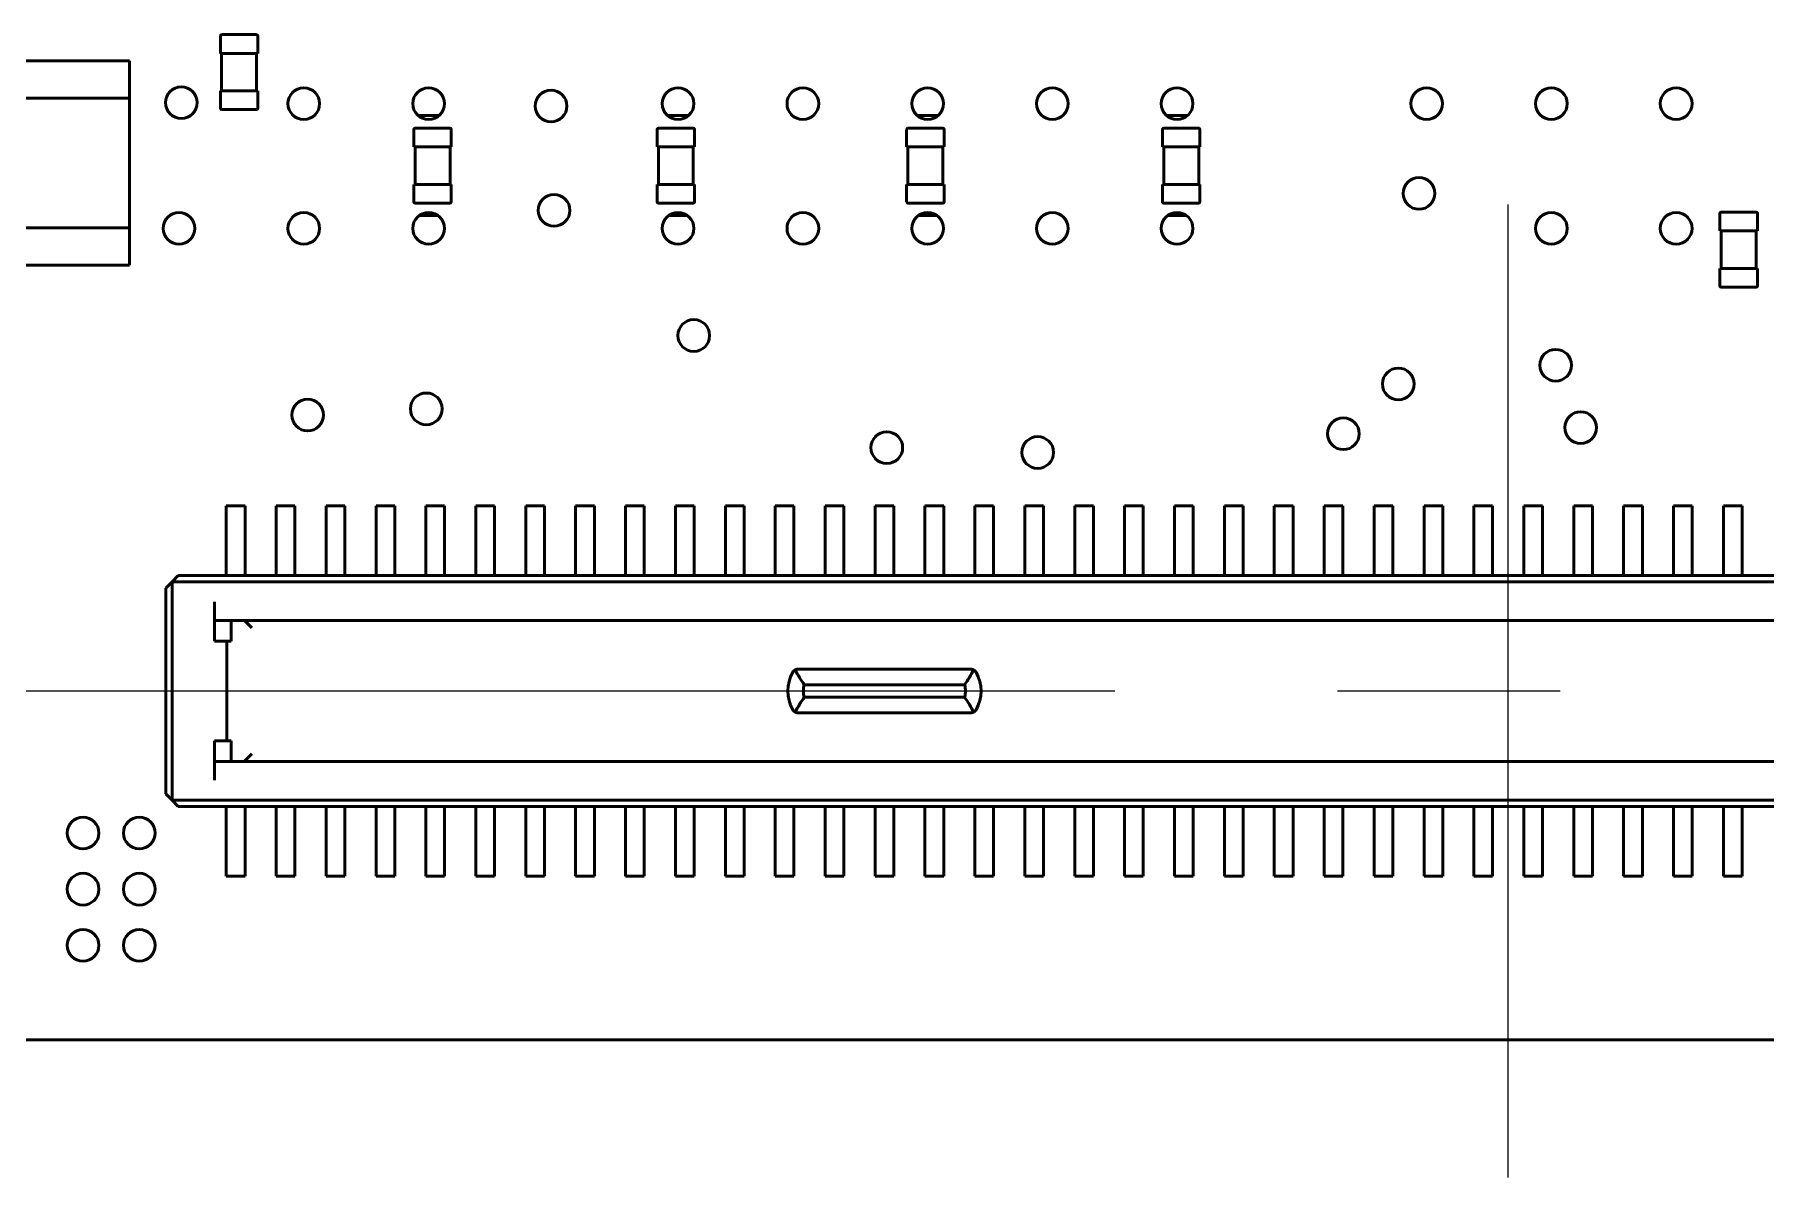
# Model space of a CAD drawing. Header units: millimetres. Extents: x 46 to 194, y 102 to 162.
# Drawn here: x 142.94 to 156.81, y 106.8 to 115.96 of the extents above; entities that cross this region are included whole.
import ezdxf

# ---------------------------------------------------------------- set-up
doc = ezdxf.new("R2010")
doc.units = ezdxf.units.MM
doc.header["$LTSCALE"] = 0.75
doc.linetypes.add('CENTER2', pattern=[28.575, 19.05, -3.175, 3.175, -3.175])
doc.layers.add('Smart Centers', color=7, linetype='CENTER2', lineweight=25)
doc.layers.add('Visible', color=7, linetype='Continuous', lineweight=50)

# ---------------------------------------------------------------- blocks, each defined once
blk = doc.blocks.new('*U12')
at = {"layer": 'Smart Centers', "color": 0, "ltscale": 0.75, "transparency": 16777216}
blk.add_line((0, -3.9), (0, 3.9), dxfattribs=at)
blk = doc.blocks.new('*U13')
at = {"layer": 'Smart Centers', "color": 0, "ltscale": 0.75, "transparency": 16777216}
blk.add_line((-13.87, 0), (13.87, 0), dxfattribs=at)

msp = doc.modelspace()

# ---------------------------------------------------------------- linework, layer by layer
at = {"layer": 'Visible', "extrusion": (0, 0, -1)}
for p, q in [((144.429, 115.95), (144.429, 115.81)), ((144.719, 115.96), (144.439, 115.96)), ((144.729, 115.81), (144.729, 115.95)), ((143.702, 115.751), (142.852, 115.751)), ((143.702, 115.751), (143.702, 115.744)), ((143.702, 115.451), (143.702, 115.744)), ((144.439, 115.81), (144.429, 115.81)), ((144.439, 115.81), (144.719, 115.81)), ((144.439, 115.51), (144.439, 115.81)), ((144.729, 115.81), (144.719, 115.81)), ((144.719, 115.51), (144.719, 115.81)), ((143.702, 115.451), (142.852, 115.451)), ((143.702, 114.411), (143.702, 115.451)), ((144.439, 115.51), (144.429, 115.51)), ((144.429, 115.37), (144.429, 115.51)), ((144.439, 115.51), (144.719, 115.51)), ((144.729, 115.51), (144.719, 115.51)), ((144.729, 115.51), (144.729, 115.37)), ((144.719, 115.36), (144.439, 115.36)), ((146.016, 115.311), (146.181, 115.311)), ((148.016, 115.311), (148.181, 115.311)), ((150.016, 115.311), (150.181, 115.311)), ((152.016, 115.311), (152.181, 115.311)), ((145.98, 115.2), (145.98, 115.06)), ((146.27, 115.21), (145.99, 115.21)), ((146.28, 115.06), (146.28, 115.2)), ((147.93, 115.2), (147.93, 115.06)), ((148.22, 115.21), (147.94, 115.21)), ((148.23, 115.06), (148.23, 115.2)), ((149.93, 115.2), (149.93, 115.06)), ((150.22, 115.21), (149.94, 115.21)), ((150.23, 115.06), (150.23, 115.2)), ((151.981, 115.2), (151.981, 115.06)), ((152.271, 115.21), (151.991, 115.21)), ((152.281, 115.06), (152.281, 115.2)), ((145.99, 115.06), (145.98, 115.06)), ((145.99, 115.06), (146.27, 115.06)), ((145.99, 114.76), (145.99, 115.06)), ((146.28, 115.06), (146.27, 115.06)), ((146.27, 114.76), (146.27, 115.06)), ((147.94, 115.06), (147.93, 115.06)), ((147.94, 115.06), (148.22, 115.06)), ((147.94, 114.76), (147.94, 115.06)), ((148.23, 115.06), (148.22, 115.06)), ((148.22, 114.76), (148.22, 115.06)), ((149.94, 115.06), (149.93, 115.06)), ((149.94, 115.06), (150.22, 115.06)), ((149.94, 114.76), (149.94, 115.06)), ((150.23, 115.06), (150.22, 115.06)), ((150.22, 114.76), (150.22, 115.06)), ((151.991, 115.06), (151.981, 115.06)), ((151.991, 115.06), (152.271, 115.06)), ((151.991, 114.76), (151.991, 115.06)), ((152.281, 115.06), (152.271, 115.06)), ((152.271, 114.76), (152.271, 115.06)), ((145.99, 114.76), (145.98, 114.76)), ((145.98, 114.62), (145.98, 114.76)), ((145.99, 114.76), (146.27, 114.76)), ((146.28, 114.76), (146.27, 114.76)), ((146.28, 114.76), (146.28, 114.62)), ((147.94, 114.76), (147.93, 114.76)), ((147.93, 114.62), (147.93, 114.76)), ((147.94, 114.76), (148.22, 114.76)), ((148.23, 114.76), (148.22, 114.76)), ((148.23, 114.76), (148.23, 114.62)), ((149.94, 114.76), (149.93, 114.76)), ((149.93, 114.62), (149.93, 114.76)), ((149.94, 114.76), (150.22, 114.76)), ((150.23, 114.76), (150.22, 114.76)), ((150.23, 114.76), (150.23, 114.62)), ((151.991, 114.76), (151.981, 114.76)), ((151.981, 114.62), (151.981, 114.76)), ((151.991, 114.76), (152.271, 114.76)), ((152.281, 114.76), (152.271, 114.76)), ((152.281, 114.76), (152.281, 114.62)), ((146.27, 114.61), (145.99, 114.61)), ((148.22, 114.61), (147.94, 114.61)), ((150.22, 114.61), (149.94, 114.61)), ((152.271, 114.61), (151.991, 114.61)), ((146.173, 114.509), (146.024, 114.509)), ((148.173, 114.509), (148.024, 114.509)), ((150.173, 114.509), (150.024, 114.509)), ((152.173, 114.509), (152.024, 114.509)), ((156.449, 114.526), (156.449, 114.386)), ((156.739, 114.536), (156.459, 114.536)), ((156.749, 114.386), (156.749, 114.526)), ((142.852, 114.411), (143.702, 114.411)), ((143.702, 114.411), (143.702, 114.119)), ((156.459, 114.386), (156.449, 114.386)), ((156.459, 114.386), (156.739, 114.386)), ((156.459, 114.086), (156.459, 114.386)), ((156.749, 114.386), (156.739, 114.386)), ((156.739, 114.086), (156.739, 114.386)), ((142.852, 114.111), (143.702, 114.111)), ((143.702, 114.111), (143.702, 114.119)), ((156.459, 114.086), (156.449, 114.086)), ((156.449, 113.946), (156.449, 114.086)), ((156.459, 114.086), (156.739, 114.086)), ((156.749, 114.086), (156.739, 114.086)), ((156.749, 114.086), (156.749, 113.946)), ((156.739, 113.936), (156.459, 113.936)), ((144.627, 112.183), (144.477, 112.183)), ((144.477, 112.183), (144.477, 111.923)), ((144.627, 111.923), (144.627, 112.183)), ((144.877, 112.183), (144.877, 111.923)), ((145.027, 112.183), (144.877, 112.183)), ((145.027, 111.923), (145.027, 112.183)), ((145.427, 112.183), (145.277, 112.183)), ((145.277, 112.183), (145.277, 111.923)), ((145.427, 111.923), (145.427, 112.183)), ((145.827, 112.183), (145.677, 112.183)), ((145.677, 112.183), (145.677, 111.923)), ((145.827, 111.923), (145.827, 112.183)), ((146.077, 112.183), (146.077, 111.923)), ((146.227, 112.183), (146.077, 112.183)), ((146.227, 111.923), (146.227, 112.183)), ((146.477, 112.183), (146.477, 111.923)), ((146.627, 112.183), (146.477, 112.183)), ((146.627, 111.923), (146.627, 112.183)), ((146.877, 112.183), (146.877, 111.923)), ((147.027, 112.183), (146.877, 112.183)), ((147.027, 111.923), (147.027, 112.183)), ((147.427, 112.183), (147.277, 112.183)), ((147.277, 112.183), (147.277, 111.923)), ((147.427, 111.923), (147.427, 112.183)), ((147.677, 112.183), (147.677, 111.923)), ((147.827, 112.183), (147.677, 112.183)), ((147.827, 111.923), (147.827, 112.183)), ((148.227, 112.183), (148.077, 112.183)), ((148.077, 112.183), (148.077, 111.923)), ((148.227, 111.923), (148.227, 112.183)), ((148.477, 112.183), (148.477, 111.923)), ((148.627, 112.183), (148.477, 112.183)), ((148.627, 111.923), (148.627, 112.183)), ((149.027, 112.183), (148.877, 112.183)), ((148.877, 112.183), (148.877, 111.923)), ((149.027, 111.923), (149.027, 112.183)), ((149.427, 112.183), (149.277, 112.183)), ((149.277, 112.183), (149.277, 111.923)), ((149.427, 111.923), (149.427, 112.183)), ((149.827, 112.183), (149.677, 112.183)), ((149.677, 112.183), (149.677, 111.923)), ((149.827, 111.923), (149.827, 112.183)), ((150.227, 112.183), (150.077, 112.183)), ((150.077, 112.183), (150.077, 111.923)), ((150.227, 111.923), (150.227, 112.183)), ((150.627, 112.183), (150.477, 112.183)), ((150.477, 112.183), (150.477, 111.923)), ((150.627, 111.923), (150.627, 112.183)), ((151.027, 112.183), (150.877, 112.183)), ((150.877, 112.183), (150.877, 111.923)), ((151.027, 111.923), (151.027, 112.183)), ((151.427, 112.183), (151.277, 112.183)), ((151.277, 112.183), (151.277, 111.923)), ((151.427, 111.923), (151.427, 112.183)), ((151.677, 112.183), (151.677, 111.923)), ((151.827, 112.183), (151.677, 112.183)), ((151.827, 111.923), (151.827, 112.183)), ((152.227, 112.183), (152.077, 112.183)), ((152.077, 112.183), (152.077, 111.923)), ((152.227, 111.923), (152.227, 112.183)), ((152.477, 112.183), (152.477, 111.923)), ((152.627, 112.183), (152.477, 112.183)), ((152.627, 111.923), (152.627, 112.183)), ((152.877, 112.183), (152.877, 111.923)), ((153.027, 112.183), (152.877, 112.183)), ((153.027, 111.923), (153.027, 112.183)), ((153.427, 112.183), (153.277, 112.183)), ((153.277, 112.183), (153.277, 111.923)), ((153.427, 111.923), (153.427, 112.183)), ((153.677, 112.183), (153.677, 111.923)), ((153.827, 112.183), (153.677, 112.183)), ((153.827, 111.923), (153.827, 112.183)), ((154.077, 112.183), (154.077, 111.923)), ((154.227, 112.183), (154.077, 112.183)), ((154.227, 111.923), (154.227, 112.183)), ((154.477, 112.183), (154.477, 111.923)), ((154.627, 112.183), (154.477, 112.183)), ((154.627, 111.923), (154.627, 112.183)), ((154.877, 112.183), (154.877, 111.923)), ((155.027, 112.183), (154.877, 112.183)), ((155.027, 111.923), (155.027, 112.183)), ((155.277, 112.183), (155.277, 111.923)), ((155.427, 112.183), (155.277, 112.183)), ((155.427, 111.923), (155.427, 112.183)), ((155.677, 112.183), (155.677, 111.923)), ((155.827, 112.183), (155.677, 112.183)), ((155.827, 111.923), (155.827, 112.183)), ((156.077, 112.183), (156.077, 111.923)), ((156.227, 112.183), (156.077, 112.183)), ((156.227, 111.923), (156.227, 112.183)), ((156.477, 112.183), (156.477, 111.923)), ((156.627, 112.183), (156.477, 112.183)), ((156.627, 111.923), (156.627, 112.183)), ((144.477, 111.923), (144.477, 111.879)), ((144.477, 111.879), (144.477, 111.855)), ((144.477, 111.855), (144.477, 111.723)), ((144.627, 111.923), (144.627, 111.879)), ((144.627, 111.855), (144.627, 111.879)), ((144.627, 111.855), (144.627, 111.723)), ((144.877, 111.923), (144.877, 111.879)), ((144.877, 111.879), (144.877, 111.855)), ((144.877, 111.855), (144.877, 111.723)), ((145.027, 111.923), (145.027, 111.879)), ((145.027, 111.855), (145.027, 111.879)), ((145.027, 111.855), (145.027, 111.723)), ((145.277, 111.923), (145.277, 111.879)), ((145.277, 111.879), (145.277, 111.855)), ((145.277, 111.855), (145.277, 111.723)), ((145.427, 111.923), (145.427, 111.879)), ((145.427, 111.855), (145.427, 111.879)), ((145.427, 111.855), (145.427, 111.723)), ((145.677, 111.923), (145.677, 111.879)), ((145.677, 111.879), (145.677, 111.855)), ((145.677, 111.855), (145.677, 111.723)), ((145.827, 111.923), (145.827, 111.879)), ((145.827, 111.855), (145.827, 111.879)), ((145.827, 111.855), (145.827, 111.723)), ((146.077, 111.923), (146.077, 111.879)), ((146.077, 111.879), (146.077, 111.855)), ((146.077, 111.855), (146.077, 111.723)), ((146.227, 111.923), (146.227, 111.879)), ((146.227, 111.855), (146.227, 111.879)), ((146.227, 111.855), (146.227, 111.723)), ((146.477, 111.923), (146.477, 111.879)), ((146.477, 111.879), (146.477, 111.855)), ((146.477, 111.855), (146.477, 111.723)), ((146.627, 111.923), (146.627, 111.879)), ((146.627, 111.855), (146.627, 111.879)), ((146.627, 111.855), (146.627, 111.723)), ((146.877, 111.923), (146.877, 111.879)), ((146.877, 111.879), (146.877, 111.855)), ((146.877, 111.855), (146.877, 111.723)), ((147.027, 111.923), (147.027, 111.879)), ((147.027, 111.855), (147.027, 111.879)), ((147.027, 111.855), (147.027, 111.723)), ((147.277, 111.923), (147.277, 111.879)), ((147.277, 111.879), (147.277, 111.855)), ((147.277, 111.855), (147.277, 111.723)), ((147.427, 111.923), (147.427, 111.879)), ((147.427, 111.855), (147.427, 111.879)), ((147.427, 111.855), (147.427, 111.723)), ((147.677, 111.923), (147.677, 111.879)), ((147.677, 111.879), (147.677, 111.855)), ((147.677, 111.855), (147.677, 111.723)), ((147.827, 111.923), (147.827, 111.879)), ((147.827, 111.855), (147.827, 111.879)), ((147.827, 111.855), (147.827, 111.723)), ((148.077, 111.923), (148.077, 111.879)), ((148.077, 111.879), (148.077, 111.855)), ((148.077, 111.855), (148.077, 111.723)), ((148.227, 111.923), (148.227, 111.879)), ((148.227, 111.855), (148.227, 111.879)), ((148.227, 111.855), (148.227, 111.723)), ((148.477, 111.923), (148.477, 111.879)), ((148.477, 111.879), (148.477, 111.855)), ((148.477, 111.855), (148.477, 111.723)), ((148.627, 111.923), (148.627, 111.879)), ((148.627, 111.855), (148.627, 111.879)), ((148.627, 111.855), (148.627, 111.723)), ((148.877, 111.923), (148.877, 111.879)), ((148.877, 111.879), (148.877, 111.855)), ((148.877, 111.855), (148.877, 111.723)), ((149.027, 111.923), (149.027, 111.879)), ((149.027, 111.855), (149.027, 111.879)), ((149.027, 111.855), (149.027, 111.723)), ((149.277, 111.923), (149.277, 111.879)), ((149.277, 111.879), (149.277, 111.855)), ((149.277, 111.855), (149.277, 111.723)), ((149.427, 111.923), (149.427, 111.879)), ((149.427, 111.855), (149.427, 111.879)), ((149.427, 111.855), (149.427, 111.723)), ((149.677, 111.923), (149.677, 111.879)), ((149.677, 111.879), (149.677, 111.855)), ((149.677, 111.855), (149.677, 111.723)), ((149.827, 111.923), (149.827, 111.879)), ((149.827, 111.855), (149.827, 111.879)), ((149.827, 111.855), (149.827, 111.723)), ((150.077, 111.923), (150.077, 111.879)), ((150.077, 111.879), (150.077, 111.855)), ((150.077, 111.855), (150.077, 111.723)), ((150.227, 111.923), (150.227, 111.879)), ((150.227, 111.855), (150.227, 111.879)), ((150.227, 111.855), (150.227, 111.723)), ((150.477, 111.923), (150.477, 111.879)), ((150.477, 111.879), (150.477, 111.855)), ((150.477, 111.855), (150.477, 111.723)), ((150.627, 111.923), (150.627, 111.879)), ((150.627, 111.855), (150.627, 111.879)), ((150.627, 111.855), (150.627, 111.723)), ((150.877, 111.923), (150.877, 111.879)), ((150.877, 111.879), (150.877, 111.855)), ((150.877, 111.855), (150.877, 111.723)), ((151.027, 111.923), (151.027, 111.879)), ((151.027, 111.855), (151.027, 111.879)), ((151.027, 111.855), (151.027, 111.723)), ((151.277, 111.923), (151.277, 111.879)), ((151.277, 111.879), (151.277, 111.855)), ((151.277, 111.855), (151.277, 111.723)), ((151.427, 111.923), (151.427, 111.879)), ((151.427, 111.855), (151.427, 111.879)), ((151.427, 111.855), (151.427, 111.723)), ((151.677, 111.923), (151.677, 111.879)), ((151.677, 111.879), (151.677, 111.855)), ((151.677, 111.855), (151.677, 111.723)), ((151.827, 111.923), (151.827, 111.879)), ((151.827, 111.855), (151.827, 111.879)), ((151.827, 111.855), (151.827, 111.723)), ((152.077, 111.923), (152.077, 111.879)), ((152.077, 111.879), (152.077, 111.855)), ((152.077, 111.855), (152.077, 111.723)), ((152.227, 111.923), (152.227, 111.879)), ((152.227, 111.855), (152.227, 111.879)), ((152.227, 111.855), (152.227, 111.723)), ((152.477, 111.923), (152.477, 111.879)), ((152.477, 111.879), (152.477, 111.855)), ((152.477, 111.855), (152.477, 111.723)), ((152.627, 111.923), (152.627, 111.879)), ((152.627, 111.855), (152.627, 111.879)), ((152.627, 111.855), (152.627, 111.723)), ((152.877, 111.923), (152.877, 111.879)), ((152.877, 111.879), (152.877, 111.855)), ((152.877, 111.855), (152.877, 111.723)), ((153.027, 111.923), (153.027, 111.879)), ((153.027, 111.855), (153.027, 111.879)), ((153.027, 111.855), (153.027, 111.723)), ((153.277, 111.923), (153.277, 111.879)), ((153.277, 111.879), (153.277, 111.855)), ((153.277, 111.855), (153.277, 111.723)), ((153.427, 111.923), (153.427, 111.879)), ((153.427, 111.855), (153.427, 111.879)), ((153.427, 111.855), (153.427, 111.723)), ((153.677, 111.923), (153.677, 111.879)), ((153.677, 111.879), (153.677, 111.855)), ((153.677, 111.855), (153.677, 111.723)), ((153.827, 111.923), (153.827, 111.879)), ((153.827, 111.855), (153.827, 111.879)), ((153.827, 111.855), (153.827, 111.723)), ((154.077, 111.923), (154.077, 111.879)), ((154.077, 111.879), (154.077, 111.855)), ((154.077, 111.855), (154.077, 111.723)), ((154.227, 111.923), (154.227, 111.879)), ((154.227, 111.855), (154.227, 111.879)), ((154.227, 111.855), (154.227, 111.723)), ((154.477, 111.923), (154.477, 111.879)), ((154.477, 111.879), (154.477, 111.855)), ((154.477, 111.855), (154.477, 111.723)), ((154.627, 111.923), (154.627, 111.879)), ((154.627, 111.855), (154.627, 111.879)), ((154.627, 111.855), (154.627, 111.723)), ((154.877, 111.923), (154.877, 111.879)), ((154.877, 111.879), (154.877, 111.855)), ((154.877, 111.855), (154.877, 111.723)), ((155.027, 111.923), (155.027, 111.879)), ((155.027, 111.855), (155.027, 111.879)), ((155.027, 111.855), (155.027, 111.723)), ((155.277, 111.923), (155.277, 111.879)), ((155.277, 111.879), (155.277, 111.855)), ((155.277, 111.855), (155.277, 111.723)), ((155.427, 111.923), (155.427, 111.879)), ((155.427, 111.855), (155.427, 111.879)), ((155.427, 111.855), (155.427, 111.723)), ((155.677, 111.923), (155.677, 111.879)), ((155.677, 111.879), (155.677, 111.855)), ((155.677, 111.855), (155.677, 111.723)), ((155.827, 111.923), (155.827, 111.879)), ((155.827, 111.855), (155.827, 111.879)), ((155.827, 111.855), (155.827, 111.723)), ((156.077, 111.923), (156.077, 111.879)), ((156.077, 111.879), (156.077, 111.855)), ((156.077, 111.855), (156.077, 111.723)), ((156.227, 111.923), (156.227, 111.879)), ((156.227, 111.855), (156.227, 111.879)), ((156.227, 111.855), (156.227, 111.723)), ((156.477, 111.923), (156.477, 111.879)), ((156.477, 111.879), (156.477, 111.855)), ((156.477, 111.855), (156.477, 111.723)), ((156.627, 111.923), (156.627, 111.879)), ((156.627, 111.855), (156.627, 111.879)), ((156.627, 111.855), (156.627, 111.723)), ((144.477, 111.723), (144.477, 111.623)), ((144.627, 111.623), (144.627, 111.723)), ((144.877, 111.723), (144.877, 111.623)), ((145.027, 111.623), (145.027, 111.723)), ((145.277, 111.723), (145.277, 111.623)), ((145.427, 111.623), (145.427, 111.723)), ((145.677, 111.723), (145.677, 111.623)), ((145.827, 111.623), (145.827, 111.723)), ((146.077, 111.723), (146.077, 111.623)), ((146.227, 111.623), (146.227, 111.723)), ((146.477, 111.723), (146.477, 111.623)), ((146.627, 111.623), (146.627, 111.723)), ((146.877, 111.723), (146.877, 111.623)), ((147.027, 111.623), (147.027, 111.723)), ((147.277, 111.723), (147.277, 111.623)), ((147.427, 111.623), (147.427, 111.723)), ((147.677, 111.723), (147.677, 111.623)), ((147.827, 111.623), (147.827, 111.723)), ((148.077, 111.723), (148.077, 111.623)), ((148.227, 111.623), (148.227, 111.723)), ((148.477, 111.723), (148.477, 111.623)), ((148.627, 111.623), (148.627, 111.723)), ((148.877, 111.723), (148.877, 111.623)), ((149.027, 111.623), (149.027, 111.723)), ((149.277, 111.723), (149.277, 111.623)), ((149.427, 111.623), (149.427, 111.723)), ((149.677, 111.723), (149.677, 111.623)), ((149.827, 111.623), (149.827, 111.723)), ((150.077, 111.723), (150.077, 111.623)), ((150.227, 111.623), (150.227, 111.723)), ((150.477, 111.723), (150.477, 111.623)), ((150.627, 111.623), (150.627, 111.723)), ((150.877, 111.723), (150.877, 111.623)), ((151.027, 111.623), (151.027, 111.723)), ((151.277, 111.723), (151.277, 111.623)), ((151.427, 111.623), (151.427, 111.723)), ((151.677, 111.723), (151.677, 111.623)), ((151.827, 111.623), (151.827, 111.723)), ((152.077, 111.723), (152.077, 111.623)), ((152.227, 111.623), (152.227, 111.723)), ((152.477, 111.723), (152.477, 111.623)), ((152.627, 111.623), (152.627, 111.723)), ((152.877, 111.723), (152.877, 111.623)), ((153.027, 111.623), (153.027, 111.723)), ((153.277, 111.723), (153.277, 111.623)), ((153.427, 111.623), (153.427, 111.723)), ((153.677, 111.723), (153.677, 111.623)), ((153.827, 111.623), (153.827, 111.723)), ((154.077, 111.723), (154.077, 111.623)), ((154.227, 111.623), (154.227, 111.723)), ((154.477, 111.723), (154.477, 111.623)), ((154.627, 111.623), (154.627, 111.723)), ((154.877, 111.723), (154.877, 111.623)), ((155.027, 111.623), (155.027, 111.723)), ((155.277, 111.723), (155.277, 111.623)), ((155.427, 111.623), (155.427, 111.723)), ((155.677, 111.723), (155.677, 111.623)), ((155.827, 111.623), (155.827, 111.723)), ((156.077, 111.723), (156.077, 111.623)), ((156.227, 111.623), (156.227, 111.723)), ((156.477, 111.723), (156.477, 111.623)), ((156.627, 111.623), (156.627, 111.723)), ((143.992, 111.523), (144.042, 111.573)), ((144.042, 111.573), (144.092, 111.623)), ((144.042, 109.823), (144.042, 111.573)), ((144.042, 111.573), (165.462, 111.573)), ((165.412, 111.623), (144.092, 111.623)), ((143.992, 111.523), (143.992, 109.873)), ((144.382, 111.098), (144.382, 111.413)), ((144.382, 111.263), (165.122, 111.263)), ((144.517, 111.263), (144.517, 111.098)), ((144.682, 111.203), (144.623, 111.262)), ((144.382, 111.098), (144.482, 111.098)), ((144.517, 111.098), (144.482, 111.098)), ((144.482, 110.298), (144.482, 111.098)), ((150.443, 110.873), (149.06, 110.873)), ((149.109, 110.748), (150.394, 110.748)), ((149.109, 110.648), (150.394, 110.648)), ((150.443, 110.523), (149.06, 110.523)), ((144.382, 109.983), (144.382, 110.298)), ((144.482, 110.298), (144.382, 110.298)), ((144.482, 110.298), (144.517, 110.298)), ((144.517, 110.298), (144.517, 110.133)), ((144.682, 110.193), (144.623, 110.134)), ((144.382, 110.133), (165.122, 110.133)), ((143.992, 109.873), (144.042, 109.823)), ((144.092, 109.773), (144.042, 109.823)), ((144.042, 109.823), (165.462, 109.823)), ((165.412, 109.773), (144.092, 109.773)), ((144.477, 109.673), (144.477, 109.773)), ((144.627, 109.773), (144.627, 109.673)), ((144.877, 109.673), (144.877, 109.773)), ((145.027, 109.773), (145.027, 109.673)), ((145.277, 109.673), (145.277, 109.773)), ((145.427, 109.773), (145.427, 109.673)), ((145.677, 109.673), (145.677, 109.773)), ((145.827, 109.773), (145.827, 109.673)), ((146.077, 109.673), (146.077, 109.773)), ((146.227, 109.773), (146.227, 109.673)), ((146.477, 109.673), (146.477, 109.773)), ((146.627, 109.773), (146.627, 109.673)), ((146.877, 109.673), (146.877, 109.773)), ((147.027, 109.773), (147.027, 109.673)), ((147.277, 109.673), (147.277, 109.773)), ((147.427, 109.773), (147.427, 109.673)), ((147.677, 109.673), (147.677, 109.773)), ((147.827, 109.773), (147.827, 109.673)), ((148.077, 109.673), (148.077, 109.773)), ((148.227, 109.773), (148.227, 109.673)), ((148.477, 109.673), (148.477, 109.773)), ((148.627, 109.773), (148.627, 109.673)), ((148.877, 109.673), (148.877, 109.773)), ((149.027, 109.773), (149.027, 109.673)), ((149.277, 109.673), (149.277, 109.773)), ((149.427, 109.773), (149.427, 109.673)), ((149.677, 109.673), (149.677, 109.773)), ((149.827, 109.773), (149.827, 109.673)), ((150.077, 109.673), (150.077, 109.773)), ((150.227, 109.773), (150.227, 109.673)), ((150.477, 109.673), (150.477, 109.773)), ((150.627, 109.773), (150.627, 109.673)), ((150.877, 109.673), (150.877, 109.773)), ((151.027, 109.773), (151.027, 109.673)), ((151.277, 109.673), (151.277, 109.773)), ((151.427, 109.773), (151.427, 109.673)), ((151.677, 109.673), (151.677, 109.773)), ((151.827, 109.773), (151.827, 109.673)), ((152.077, 109.673), (152.077, 109.773)), ((152.227, 109.773), (152.227, 109.673)), ((152.477, 109.673), (152.477, 109.773)), ((152.627, 109.773), (152.627, 109.673)), ((152.877, 109.673), (152.877, 109.773)), ((153.027, 109.773), (153.027, 109.673)), ((153.277, 109.673), (153.277, 109.773)), ((153.427, 109.773), (153.427, 109.673)), ((153.677, 109.673), (153.677, 109.773)), ((153.827, 109.773), (153.827, 109.673)), ((154.077, 109.673), (154.077, 109.773)), ((154.227, 109.773), (154.227, 109.673)), ((154.477, 109.673), (154.477, 109.773)), ((154.627, 109.773), (154.627, 109.673)), ((154.877, 109.673), (154.877, 109.773)), ((155.027, 109.773), (155.027, 109.673)), ((155.277, 109.673), (155.277, 109.773)), ((155.427, 109.773), (155.427, 109.673)), ((155.677, 109.673), (155.677, 109.773)), ((155.827, 109.773), (155.827, 109.673)), ((156.077, 109.673), (156.077, 109.773)), ((156.227, 109.773), (156.227, 109.673)), ((156.477, 109.673), (156.477, 109.773)), ((156.627, 109.773), (156.627, 109.673)), ((144.477, 109.541), (144.477, 109.673)), ((144.627, 109.541), (144.627, 109.673)), ((144.877, 109.541), (144.877, 109.673)), ((145.027, 109.541), (145.027, 109.673)), ((145.277, 109.541), (145.277, 109.673)), ((145.427, 109.541), (145.427, 109.673)), ((145.677, 109.541), (145.677, 109.673)), ((145.827, 109.541), (145.827, 109.673)), ((146.077, 109.541), (146.077, 109.673)), ((146.227, 109.541), (146.227, 109.673)), ((146.477, 109.541), (146.477, 109.673)), ((146.627, 109.541), (146.627, 109.673)), ((146.877, 109.541), (146.877, 109.673)), ((147.027, 109.541), (147.027, 109.673)), ((147.277, 109.541), (147.277, 109.673)), ((147.427, 109.541), (147.427, 109.673)), ((147.677, 109.541), (147.677, 109.673)), ((147.827, 109.541), (147.827, 109.673)), ((148.077, 109.541), (148.077, 109.673)), ((148.227, 109.541), (148.227, 109.673)), ((148.477, 109.541), (148.477, 109.673)), ((148.627, 109.541), (148.627, 109.673)), ((148.877, 109.541), (148.877, 109.673)), ((149.027, 109.541), (149.027, 109.673)), ((149.277, 109.541), (149.277, 109.673)), ((149.427, 109.541), (149.427, 109.673)), ((149.677, 109.541), (149.677, 109.673)), ((149.827, 109.541), (149.827, 109.673)), ((150.077, 109.541), (150.077, 109.673)), ((150.227, 109.541), (150.227, 109.673)), ((150.477, 109.541), (150.477, 109.673)), ((150.627, 109.541), (150.627, 109.673)), ((150.877, 109.541), (150.877, 109.673)), ((151.027, 109.541), (151.027, 109.673)), ((151.277, 109.541), (151.277, 109.673)), ((151.427, 109.541), (151.427, 109.673)), ((151.677, 109.541), (151.677, 109.673)), ((151.827, 109.541), (151.827, 109.673)), ((152.077, 109.541), (152.077, 109.673)), ((152.227, 109.541), (152.227, 109.673)), ((152.477, 109.541), (152.477, 109.673)), ((152.627, 109.541), (152.627, 109.673)), ((152.877, 109.541), (152.877, 109.673)), ((153.027, 109.541), (153.027, 109.673)), ((153.277, 109.541), (153.277, 109.673)), ((153.427, 109.541), (153.427, 109.673)), ((153.677, 109.541), (153.677, 109.673)), ((153.827, 109.541), (153.827, 109.673)), ((154.077, 109.541), (154.077, 109.673)), ((154.227, 109.541), (154.227, 109.673)), ((154.477, 109.541), (154.477, 109.673)), ((154.627, 109.541), (154.627, 109.673)), ((154.877, 109.541), (154.877, 109.673)), ((155.027, 109.541), (155.027, 109.673)), ((155.277, 109.541), (155.277, 109.673)), ((155.427, 109.541), (155.427, 109.673)), ((155.677, 109.541), (155.677, 109.673)), ((155.827, 109.541), (155.827, 109.673)), ((156.077, 109.541), (156.077, 109.673)), ((156.227, 109.541), (156.227, 109.673)), ((156.477, 109.541), (156.477, 109.673)), ((156.627, 109.541), (156.627, 109.673)), ((144.477, 109.517), (144.477, 109.541)), ((144.477, 109.473), (144.477, 109.517)), ((144.477, 109.213), (144.477, 109.473)), ((144.627, 109.541), (144.627, 109.517)), ((144.627, 109.473), (144.627, 109.517)), ((144.627, 109.473), (144.627, 109.213)), ((144.877, 109.517), (144.877, 109.541)), ((144.877, 109.473), (144.877, 109.517)), ((144.877, 109.213), (144.877, 109.473)), ((145.027, 109.541), (145.027, 109.517)), ((145.027, 109.473), (145.027, 109.517)), ((145.027, 109.473), (145.027, 109.213)), ((145.277, 109.517), (145.277, 109.541)), ((145.277, 109.473), (145.277, 109.517)), ((145.277, 109.213), (145.277, 109.473)), ((145.427, 109.541), (145.427, 109.517)), ((145.427, 109.473), (145.427, 109.517)), ((145.427, 109.473), (145.427, 109.213)), ((145.677, 109.517), (145.677, 109.541)), ((145.677, 109.473), (145.677, 109.517)), ((145.677, 109.213), (145.677, 109.473)), ((145.827, 109.541), (145.827, 109.517)), ((145.827, 109.473), (145.827, 109.517)), ((145.827, 109.473), (145.827, 109.213)), ((146.077, 109.517), (146.077, 109.541)), ((146.077, 109.473), (146.077, 109.517)), ((146.077, 109.213), (146.077, 109.473)), ((146.227, 109.541), (146.227, 109.517)), ((146.227, 109.473), (146.227, 109.517)), ((146.227, 109.473), (146.227, 109.213)), ((146.477, 109.517), (146.477, 109.541)), ((146.477, 109.473), (146.477, 109.517)), ((146.477, 109.213), (146.477, 109.473)), ((146.627, 109.541), (146.627, 109.517)), ((146.627, 109.473), (146.627, 109.517)), ((146.627, 109.473), (146.627, 109.213)), ((146.877, 109.517), (146.877, 109.541)), ((146.877, 109.473), (146.877, 109.517)), ((146.877, 109.213), (146.877, 109.473)), ((147.027, 109.541), (147.027, 109.517)), ((147.027, 109.473), (147.027, 109.517)), ((147.027, 109.473), (147.027, 109.213)), ((147.277, 109.517), (147.277, 109.541)), ((147.277, 109.473), (147.277, 109.517)), ((147.277, 109.213), (147.277, 109.473)), ((147.427, 109.541), (147.427, 109.517)), ((147.427, 109.473), (147.427, 109.517)), ((147.427, 109.473), (147.427, 109.213)), ((147.677, 109.517), (147.677, 109.541)), ((147.677, 109.473), (147.677, 109.517)), ((147.677, 109.213), (147.677, 109.473)), ((147.827, 109.541), (147.827, 109.517)), ((147.827, 109.473), (147.827, 109.517)), ((147.827, 109.473), (147.827, 109.213)), ((148.077, 109.517), (148.077, 109.541)), ((148.077, 109.473), (148.077, 109.517)), ((148.077, 109.213), (148.077, 109.473)), ((148.227, 109.541), (148.227, 109.517)), ((148.227, 109.473), (148.227, 109.517)), ((148.227, 109.473), (148.227, 109.213)), ((148.477, 109.517), (148.477, 109.541)), ((148.477, 109.473), (148.477, 109.517)), ((148.477, 109.213), (148.477, 109.473)), ((148.627, 109.541), (148.627, 109.517)), ((148.627, 109.473), (148.627, 109.517)), ((148.627, 109.473), (148.627, 109.213)), ((148.877, 109.517), (148.877, 109.541)), ((148.877, 109.473), (148.877, 109.517)), ((148.877, 109.213), (148.877, 109.473)), ((149.027, 109.541), (149.027, 109.517)), ((149.027, 109.473), (149.027, 109.517)), ((149.027, 109.473), (149.027, 109.213)), ((149.277, 109.517), (149.277, 109.541)), ((149.277, 109.473), (149.277, 109.517)), ((149.277, 109.213), (149.277, 109.473)), ((149.427, 109.541), (149.427, 109.517)), ((149.427, 109.473), (149.427, 109.517)), ((149.427, 109.473), (149.427, 109.213)), ((149.677, 109.517), (149.677, 109.541)), ((149.677, 109.473), (149.677, 109.517)), ((149.677, 109.213), (149.677, 109.473)), ((149.827, 109.541), (149.827, 109.517)), ((149.827, 109.473), (149.827, 109.517)), ((149.827, 109.473), (149.827, 109.213)), ((150.077, 109.517), (150.077, 109.541)), ((150.077, 109.473), (150.077, 109.517)), ((150.077, 109.213), (150.077, 109.473)), ((150.227, 109.541), (150.227, 109.517)), ((150.227, 109.473), (150.227, 109.517)), ((150.227, 109.473), (150.227, 109.213)), ((150.477, 109.517), (150.477, 109.541)), ((150.477, 109.473), (150.477, 109.517)), ((150.477, 109.213), (150.477, 109.473)), ((150.627, 109.541), (150.627, 109.517)), ((150.627, 109.473), (150.627, 109.517)), ((150.627, 109.473), (150.627, 109.213)), ((150.877, 109.517), (150.877, 109.541)), ((150.877, 109.473), (150.877, 109.517)), ((150.877, 109.213), (150.877, 109.473)), ((151.027, 109.541), (151.027, 109.517)), ((151.027, 109.473), (151.027, 109.517)), ((151.027, 109.473), (151.027, 109.213)), ((151.277, 109.517), (151.277, 109.541)), ((151.277, 109.473), (151.277, 109.517)), ((151.277, 109.213), (151.277, 109.473)), ((151.427, 109.541), (151.427, 109.517)), ((151.427, 109.473), (151.427, 109.517)), ((151.427, 109.473), (151.427, 109.213)), ((151.677, 109.517), (151.677, 109.541)), ((151.677, 109.473), (151.677, 109.517)), ((151.677, 109.213), (151.677, 109.473)), ((151.827, 109.541), (151.827, 109.517)), ((151.827, 109.473), (151.827, 109.517)), ((151.827, 109.473), (151.827, 109.213)), ((152.077, 109.517), (152.077, 109.541)), ((152.077, 109.473), (152.077, 109.517)), ((152.077, 109.213), (152.077, 109.473)), ((152.227, 109.541), (152.227, 109.517)), ((152.227, 109.473), (152.227, 109.517)), ((152.227, 109.473), (152.227, 109.213)), ((152.477, 109.517), (152.477, 109.541)), ((152.477, 109.473), (152.477, 109.517)), ((152.477, 109.213), (152.477, 109.473)), ((152.627, 109.541), (152.627, 109.517)), ((152.627, 109.473), (152.627, 109.517)), ((152.627, 109.473), (152.627, 109.213)), ((152.877, 109.517), (152.877, 109.541)), ((152.877, 109.473), (152.877, 109.517)), ((152.877, 109.213), (152.877, 109.473)), ((153.027, 109.541), (153.027, 109.517)), ((153.027, 109.473), (153.027, 109.517)), ((153.027, 109.473), (153.027, 109.213)), ((153.277, 109.517), (153.277, 109.541)), ((153.277, 109.473), (153.277, 109.517)), ((153.277, 109.213), (153.277, 109.473)), ((153.427, 109.541), (153.427, 109.517)), ((153.427, 109.473), (153.427, 109.517)), ((153.427, 109.473), (153.427, 109.213)), ((153.677, 109.517), (153.677, 109.541)), ((153.677, 109.473), (153.677, 109.517)), ((153.677, 109.213), (153.677, 109.473)), ((153.827, 109.541), (153.827, 109.517)), ((153.827, 109.473), (153.827, 109.517)), ((153.827, 109.473), (153.827, 109.213)), ((154.077, 109.517), (154.077, 109.541)), ((154.077, 109.473), (154.077, 109.517)), ((154.077, 109.213), (154.077, 109.473)), ((154.227, 109.541), (154.227, 109.517)), ((154.227, 109.473), (154.227, 109.517)), ((154.227, 109.473), (154.227, 109.213)), ((154.477, 109.517), (154.477, 109.541)), ((154.477, 109.473), (154.477, 109.517)), ((154.477, 109.213), (154.477, 109.473)), ((154.627, 109.541), (154.627, 109.517)), ((154.627, 109.473), (154.627, 109.517)), ((154.627, 109.473), (154.627, 109.213)), ((154.877, 109.517), (154.877, 109.541)), ((154.877, 109.473), (154.877, 109.517)), ((154.877, 109.213), (154.877, 109.473)), ((155.027, 109.541), (155.027, 109.517)), ((155.027, 109.473), (155.027, 109.517)), ((155.027, 109.473), (155.027, 109.213)), ((155.277, 109.517), (155.277, 109.541)), ((155.277, 109.473), (155.277, 109.517)), ((155.277, 109.213), (155.277, 109.473)), ((155.427, 109.541), (155.427, 109.517)), ((155.427, 109.473), (155.427, 109.517)), ((155.427, 109.473), (155.427, 109.213)), ((155.677, 109.517), (155.677, 109.541)), ((155.677, 109.473), (155.677, 109.517)), ((155.677, 109.213), (155.677, 109.473)), ((155.827, 109.541), (155.827, 109.517)), ((155.827, 109.473), (155.827, 109.517)), ((155.827, 109.473), (155.827, 109.213)), ((156.077, 109.517), (156.077, 109.541)), ((156.077, 109.473), (156.077, 109.517)), ((156.077, 109.213), (156.077, 109.473)), ((156.227, 109.541), (156.227, 109.517)), ((156.227, 109.473), (156.227, 109.517)), ((156.227, 109.473), (156.227, 109.213)), ((156.477, 109.517), (156.477, 109.541)), ((156.477, 109.473), (156.477, 109.517)), ((156.477, 109.213), (156.477, 109.473)), ((156.627, 109.541), (156.627, 109.517)), ((156.627, 109.473), (156.627, 109.517)), ((156.627, 109.473), (156.627, 109.213)), ((144.627, 109.213), (144.477, 109.213)), ((145.027, 109.213), (144.877, 109.213)), ((145.427, 109.213), (145.277, 109.213)), ((145.827, 109.213), (145.677, 109.213)), ((146.227, 109.213), (146.077, 109.213)), ((146.627, 109.213), (146.477, 109.213)), ((147.027, 109.213), (146.877, 109.213)), ((147.427, 109.213), (147.277, 109.213)), ((147.827, 109.213), (147.677, 109.213)), ((148.227, 109.213), (148.077, 109.213)), ((148.627, 109.213), (148.477, 109.213)), ((149.027, 109.213), (148.877, 109.213)), ((149.427, 109.213), (149.277, 109.213)), ((149.827, 109.213), (149.677, 109.213)), ((150.227, 109.213), (150.077, 109.213)), ((150.627, 109.213), (150.477, 109.213)), ((151.027, 109.213), (150.877, 109.213)), ((151.427, 109.213), (151.277, 109.213)), ((151.827, 109.213), (151.677, 109.213)), ((152.227, 109.213), (152.077, 109.213)), ((152.627, 109.213), (152.477, 109.213)), ((153.027, 109.213), (152.877, 109.213)), ((153.427, 109.213), (153.277, 109.213)), ((153.827, 109.213), (153.677, 109.213)), ((154.227, 109.213), (154.077, 109.213)), ((154.627, 109.213), (154.477, 109.213)), ((155.027, 109.213), (154.877, 109.213)), ((155.427, 109.213), (155.277, 109.213)), ((155.827, 109.213), (155.677, 109.213)), ((156.227, 109.213), (156.077, 109.213)), ((156.627, 109.213), (156.477, 109.213)), ((127.799, 107.9), (168.799, 107.9))]:
    msp.add_line(p, q, dxfattribs=at)
for centre in [(-144.116, 115.415), (-145.098, 115.407), (-146.098, 115.407), (-147.08, 115.388), (-148.098, 115.407), (-149.098, 115.407), (-150.098, 115.407), (-151.098, 115.407), (-152.098, 115.407), (-154.098, 115.407), (-155.098, 115.407), (-156.098, 115.407), (-154.037, 114.687), (-147.104, 114.551), (-144.098, 114.407), (-145.098, 114.407), (-146.098, 114.407), (-148.098, 114.407), (-149.098, 114.407), (-150.098, 114.407), (-151.098, 114.407), (-152.098, 114.407), (-155.098, 114.407), (-156.098, 114.407), (-148.224, 113.548), (-155.132, 113.31), (-153.87, 113.16), (-146.079, 112.96), (-145.129, 112.91), (-155.332, 112.81), (-153.431, 112.76), (-149.771, 112.649), (-150.981, 112.61), (-143.329, 109.559), (-143.779, 109.559), (-143.329, 109.109), (-143.779, 109.109), (-143.329, 108.659), (-143.779, 108.659)]:
    msp.add_circle(centre, 0.127, dxfattribs=at)
for centre, radius, start, end in [((-144.439, 115.95), 0.01, 0, 90), ((-144.719, 115.37), 0.01, 180, 270), ((-145.99, 115.2), 0.01, 0, 90), ((-147.94, 115.2), 0.01, 0, 90), ((-149.94, 115.2), 0.01, 0, 90), ((-151.991, 115.2), 0.01, 0, 90), ((-146.27, 114.62), 0.01, 180, 270), ((-148.22, 114.62), 0.01, 180, 270), ((-150.22, 114.62), 0.01, 180, 270), ((-152.271, 114.62), 0.01, 180, 270), ((-156.459, 114.526), 0.01, 0, 90), ((-156.739, 113.946), 0.01, 180, 270), ((-149.06, 110.823), 0.05, 29.9999, 61.3199), ((-149.819, 111.264), 0.877, 323.9935, 333.1062), ((-149.685, 111.264), 0.877, 206.8938, 216.0065), ((-150.443, 110.823), 0.05, 118.6801, 150.0001), ((-149.819, 110.132), 0.877, 26.8938, 36.0065), ((-149.685, 110.132), 0.877, 143.9935, 153.1062), ((-149.06, 110.573), 0.05, 298.6801, 330.0001), ((-149.06, 110.573), 0.05, 270, 298.6802), ((-150.443, 110.573), 0.05, 241.3198, 270), ((-150.443, 110.573), 0.05, 209.9999, 241.3199)]:
    msp.add_arc(centre, radius, start, end, dxfattribs=at)
at = {"layer": 'Visible'}
for centre, radius, start, end in [((144.719, 115.95), 0.01, 0, 90), ((144.439, 115.37), 0.01, 180, 270), ((146.27, 115.2), 0.01, 0, 90), ((148.22, 115.2), 0.01, 0, 90), ((150.22, 115.2), 0.01, 0, 90), ((152.271, 115.2), 0.01, 0, 90), ((145.99, 114.62), 0.01, 180, 270), ((147.94, 114.62), 0.01, 180, 270), ((149.94, 114.62), 0.01, 180, 270), ((151.991, 114.62), 0.01, 180, 270), ((156.739, 114.526), 0.01, 0, 90), ((156.459, 113.946), 0.01, 180, 270), ((149.277, 110.698), 0.3, 150, 210), ((149.06, 110.823), 0.05, 90, 118.6802), ((150.443, 110.823), 0.05, 61.3198, 90), ((150.227, 110.698), 0.3, 330, 30), ((149.277, 110.698), 0.175, 163.3984, 196.6016), ((150.227, 110.698), 0.175, 343.3985, 16.6015)]:
    msp.add_arc(centre, radius, start, end, dxfattribs=at)
at = {"layer": 'Visible', "extrusion": (0, 0, -1)}
for centre, start_param, end_param in [((144.621, 111.203), 0, 0.172681), ((144.621, 110.193), 2.968911, 3.141593)]:
    msp.add_ellipse(centre, major_axis=(0, 0.06), ratio=0.174419, start_param=start_param, end_param=end_param, dxfattribs=at)

# ---------------------------------------------------------------- block references
at = {"layer": 'Smart Centers', "ltscale": 0.75}
for name in ['*U12', '*U13']:
    msp.add_blockref(name, (154.752, 110.698), dxfattribs=at)

doc.saveas('drawing.dxf')
